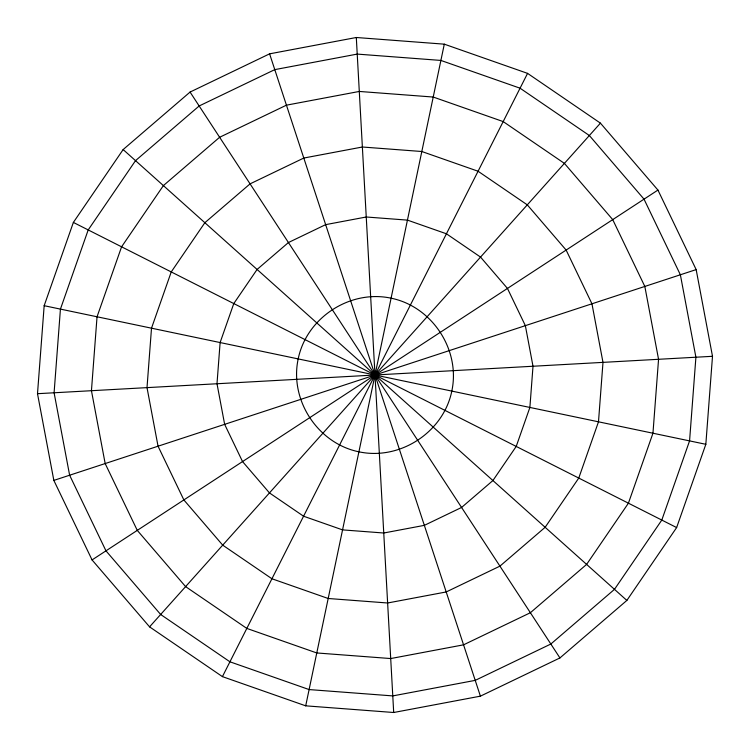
<?xml version="1.0" encoding="UTF-8"?>
<svg xmlns="http://www.w3.org/2000/svg" width="750" height="750" viewBox="0 0 750 750"><rect width="100%" height="100%" fill="white"/><g stroke="black" fill="none" stroke-linecap="round" stroke-linejoin="round"><path stroke-width="1.12" d="M37.5 393.694L44.166 305.7L73.369 222.431L123.141 149.569L190.069 92.062L269.597 53.841L356.306 37.5L444.3 44.166L527.569 73.369L600.431 123.141L657.938 190.069L696.159 269.597L712.5 356.306L705.834 444.3L676.631 527.569L626.859 600.431L559.931 657.938L480.403 696.159L393.694 712.5L305.7 705.834L222.431 676.631L149.569 626.859L92.062 559.931L53.841 480.403L37.5 393.694L712.5 356.306M305.7 705.834L444.3 44.166M222.431 676.631L527.569 73.369M149.569 626.859L600.431 123.141M92.062 559.931L657.938 190.069M53.841 480.403L696.159 269.597M44.166 305.7L705.834 444.3M73.369 222.431L676.631 527.569M123.141 149.569L626.859 600.431M190.069 92.062L559.931 657.938M269.597 53.841L480.403 696.159M356.306 37.5L393.694 712.5M60.431 309.113L54.094 392.775L69.628 475.219L105.975 550.847L160.65 614.484L229.931 661.8L309.113 689.569L392.775 695.906L475.219 680.372L550.847 644.025L614.484 589.35L661.8 520.069L689.569 440.887L695.906 357.225L680.372 274.781L644.025 199.153L589.35 135.516L520.069 88.2L440.887 60.431L357.225 54.094L274.781 69.628L199.153 105.975L135.516 160.65L88.2 229.931L60.431 309.113M97.041 316.781L91.444 390.703L105.169 463.556L137.278 530.381L185.597 586.613L246.816 628.416L316.781 652.959L390.703 658.556L463.556 644.831L530.381 612.722L586.613 564.403L628.416 503.184L652.959 433.219L658.556 359.297L644.831 286.444L612.722 219.619L564.403 163.387L503.184 121.584L433.219 97.041L359.297 91.444L286.444 105.169L219.619 137.278L163.387 185.597L121.584 246.816L97.041 316.781M151.509 328.181L147.009 387.628L158.044 446.203L183.863 499.931L222.713 545.147L271.941 578.766L328.181 598.491L387.628 602.991L446.203 591.956L499.931 566.138L545.147 527.288L578.766 478.059L598.491 421.819L602.991 362.372L591.956 303.797L566.138 250.069L527.288 204.853L478.059 171.234L421.819 151.509L362.372 147.009L303.797 158.044L250.069 183.863L204.853 222.713L171.234 271.941L151.509 328.181M220.116 342.553L216.994 383.747L224.644 424.35L242.541 461.578L269.456 492.909L303.572 516.216L342.553 529.884L383.747 533.006L424.35 525.356L461.578 507.459L492.909 480.544L516.216 446.428L529.884 407.447L533.006 366.253L525.356 325.65L507.459 288.422L480.544 257.091L446.428 233.784L407.447 220.116L366.253 216.994L325.65 224.644L288.422 242.541L257.091 269.456L233.784 303.572L220.116 342.553M298.191 358.912C289.322 399.966 317.747 443.456 358.912 451.809C399.966 460.678 443.456 432.253 451.809 391.088C460.678 350.034 432.253 306.544 391.088 298.191C350.034 289.322 306.544 317.747 298.191 358.912"/></g></svg>
